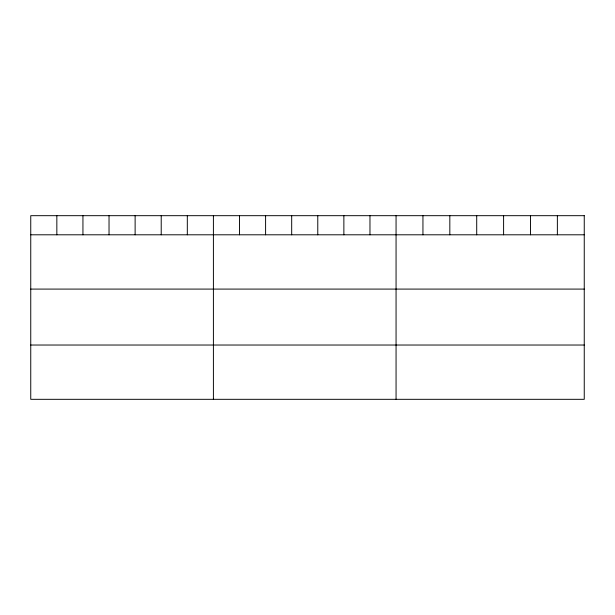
<?xml version="1.0" encoding="UTF-8"?>
<svg xmlns="http://www.w3.org/2000/svg" width="615" height="615" viewBox="0 0 615 615"><rect width="100%" height="100%" fill="white"/><g stroke="black" fill="none" stroke-linecap="round" stroke-linejoin="round"><path stroke-width="0.92" d="M30.75 234.799L584.25 234.799M30.75 289.088L584.25 289.088M30.75 345.03L584.25 345.03M557.367 215.681L557.367 234.799M530.484 215.681L530.484 234.799M503.6 215.681L503.6 234.799M476.71 215.681L476.71 234.799M449.826 215.681L449.826 234.799M422.943 215.681L422.943 234.799M396.06 215.681L396.06 399.32M369.969 215.681L369.969 234.799M343.87 215.681L343.87 234.799M317.778 215.681L317.778 234.799M291.687 215.681L291.687 234.799M265.595 215.681L265.595 234.799M239.496 215.681L239.496 234.799M213.405 215.681L213.405 399.32M187.314 215.681L187.314 234.799M161.215 215.681L161.215 234.799M135.123 215.681L135.123 234.799M109.032 215.681L109.032 234.799M82.94 215.681L82.94 234.799M56.841 215.681L56.841 234.799M584.25 215.681L30.75 215.681L30.75 399.32L584.25 399.32L584.25 215.681"/></g></svg>
